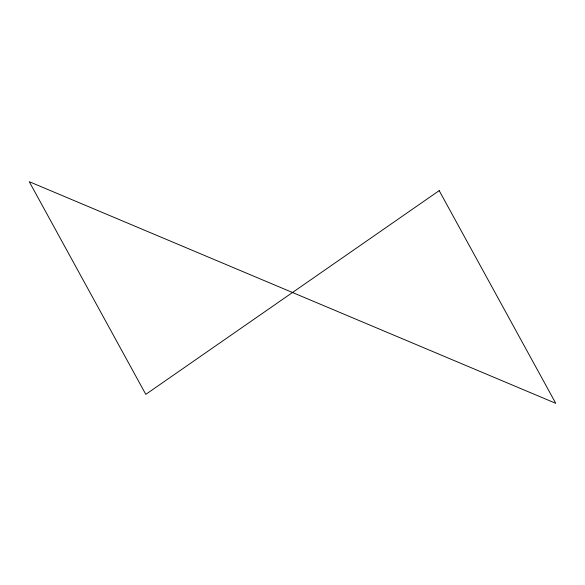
<?xml version="1.0" encoding="UTF-8"?>
<svg xmlns="http://www.w3.org/2000/svg" width="585" height="585" viewBox="0 0 585 585"><rect width="100%" height="100%" fill="white"/><g stroke="black" fill="none" stroke-linecap="round" stroke-linejoin="round"><path stroke-width="0.88" d="M439.196 190.637L145.804 394.363L29.25 181.686L555.75 403.314L439.196 190.637"/></g></svg>
